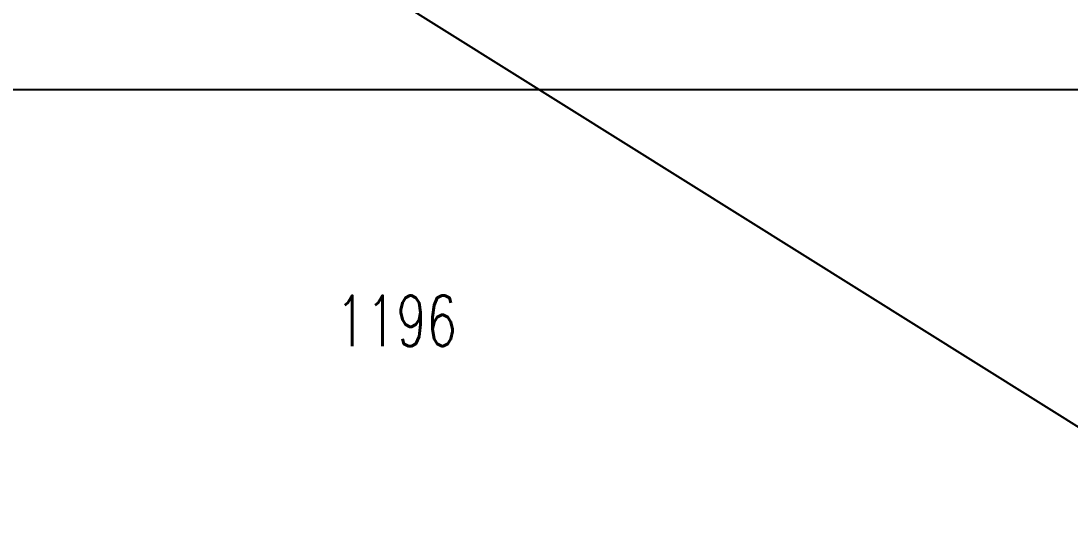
# Model space of a CAD drawing. Extents: x 36816 to 262577, y 14502 to 89811.
# Drawn here: x 132159 to 133716, y 24362 to 25115 of the extents above; entities that cross this region are included whole.
import ezdxf
from ezdxf.enums import TextEntityAlignment as Align

# ---------------------------------------------------------------- set-up
doc = ezdxf.new("R2010")
doc.units = 0
doc.header["$LTSCALE"] = 1000
doc.header["$MEASUREMENT"] = 0
doc.layers.get('0').update_dxf_attribs({"color": 8})
doc.layers.add('-人员定位', color=6, linetype='Continuous')
doc.layers.add('PUB_TEXT', color=8, linetype='Continuous')
doc.styles.add('HZ', font='geditxt.shx', dxfattribs={"width": 0.7, "bigfont": 'hzfs_1.shx'})
doc.styles.add('TK', font='GEDITXT.SHX', dxfattribs={"width": 0.85, "height": 3.5, "bigfont": 'DXT.SHX'})

# ---------------------------------------------------------------- blocks, each defined once
blk = doc.blocks.new('GEDI_TQ_2012')
at = {"color": 2}
blk.add_line((0, 28), (-180, 28), dxfattribs=at)
blk = doc.blocks.new('A$C7DF8697A')
blk.add_blockref('GEDI_TQ_2012', (1040, 10))
at = {"style": 'TK', "width": 0.85}
for tag, height, p in [('PROJECTNAME', 4.75, (985, 44)), ('PHASE', 4, (1027, 44)), ('DRAWINGNAME', 4.75, (995, 31))]:
    blk.add_attdef(tag, text='', height=height, dxfattribs=at).set_placement(p, align=Align.MIDDLE_CENTER)
for tag, p, height in [('APPROVE', (872, 32.75), 3.5), ('DESIGN', (917, 32.75), 3.5), ('REVIEW1', (872, 25.75), 3.5), ('DRAW', (917, 25.75), 3.5), ('DRAWINGNUMBER', (967, 18.5), 4), ('REVIEW2', (872, 18.75), 3.5), ('PROPORTION', (917, 18.75), 3.5), ('CHECK', (872, 11.75), 3.5), ('DATE', (917, 11.75), 3.5), ('VERSION', (1033, 11.75), 3.5)]:
    blk.add_attdef(tag, p, '', height=height, dxfattribs=at)

msp = doc.modelspace()

# ---------------------------------------------------------------- linework, layer by layer
at = {"layer": '-人员定位'}
msp.add_line((43517.1, 80989.2), (148934.5, 14991.8), dxfattribs=at)

# ---------------------------------------------------------------- block references
at = {"xscale": 100, "yscale": 100, "zscale": 100}
msp.add_blockref('A$C7DF8697A', (43215.8, 21212.3), dxfattribs=at)

# ---------------------------------------------------------------- texts
at = {"layer": 'PUB_TEXT', "style": 'HZ', "width": 0.7}
msp.add_text('1196', height=75, dxfattribs=at).set_placement((132625.7, 24632.1))

doc.saveas('drawing.dxf')
